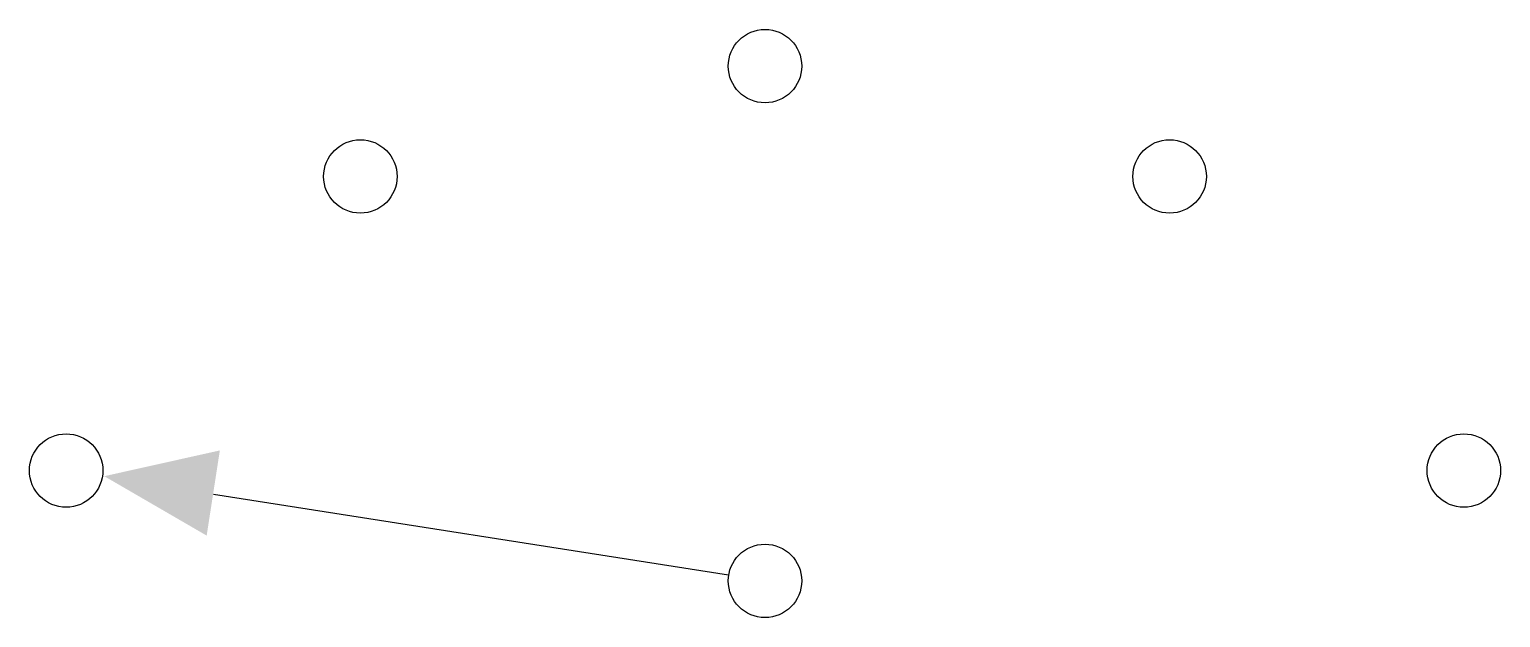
# Model space of a CAD drawing. Extents: x -0.62 to 0.62, y -0.12 to 0.38.
import ezdxf

# ---------------------------------------------------------------- set-up
doc = ezdxf.new("R2010")
doc.units = 0
doc.header["$MEASUREMENT"] = 0
doc.layers.get('0').update_dxf_attribs({"linetype": 'CONTINUOUS'})

msp = doc.modelspace()

# ---------------------------------------------------------------- linework, layer by layer
msp.add_line((-0.0309, -0.0889), (-0.4685, -0.0203))
for centre in [(0, 0.3438), (-0.3438, 0.25), (0.3438, 0.25), (-0.5938, 0), (0.5938, 0), (0, -0.0938)]:
    msp.add_circle(centre, 0.0312)
msp.add_solid([(-0.5614, -0.0048), (-0.4744, -0.0553), (-0.4632, 0.0171)])

doc.saveas('drawing.dxf')
